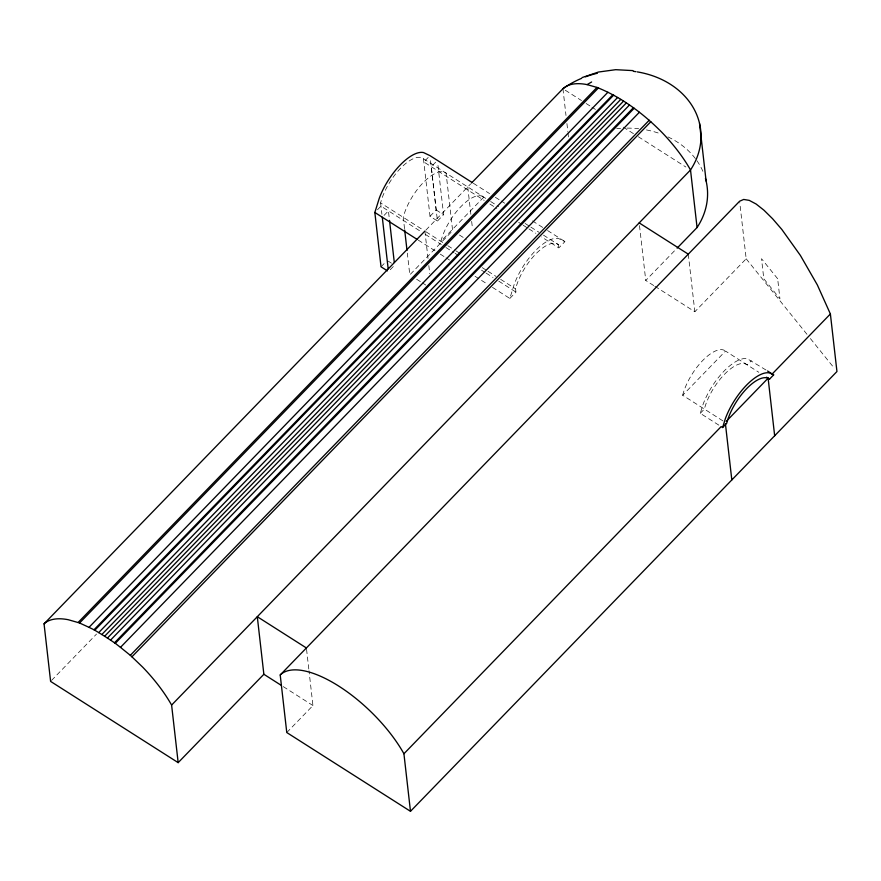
<?xml version="1.0" encoding="UTF-8"?>
<svg xmlns="http://www.w3.org/2000/svg" width="881" height="881" viewBox="0 0 881 881"><rect width="100%" height="100%" fill="white"/><g stroke="black" fill="none" stroke-linecap="round" stroke-linejoin="round"><path stroke-width="0.66" stroke-dasharray="4.41 3.3" d="M492.446 287.349L509.835 298.428L514.262 284.189A42.629 17.4 -57.5 0 1 558.543 238.531L564.952 241.592L558.818 247.924L541.595 236.956M718.841 425.138L700.274 413.321L703.049 404.412A42.629 17.4 -57.5 0 1 747.33 358.743L766.415 370.262M377.475 209.755L380.977 206.143L421.845 232.166M428.21 157.446L423.827 161.961L484.187 200.394M384.05 215.405L388.422 210.889L389.358 219.039M435.655 162.181L431.272 166.707L437.461 221.032L430.016 216.286L423.453 158.723A36.98 15.098 -57.5 0 0 392.001 178.821M381.033 266.8L385.415 262.285M430.016 216.286L436.15 209.964L430.269 158.349M425.853 230.128L470.597 183.975M390.239 269.729L394.611 265.214M437.461 221.032L443.595 214.711L437.714 163.095M51.561 680.418L96.536 634.045M509.835 298.428L515.969 292.107L515.594 288.869A36.98 15.098 -57.5 0 1 535.582 254.18A36.98 15.098 -57.5 0 1 558.444 244.687L558.818 247.924M653.735 285.554L645.751 280.466L676.156 249.103M286.777 732.54L312.953 705.538L308.989 670.727M654.88 286.281L694.845 311.731L746.174 258.805L739.765 202.575M722.938 420.898L682.665 395.25L725.504 351.067L758.827 372.289M700.274 413.321L704.382 409.081A36.98 15.098 -57.5 0 1 724.369 374.403A36.98 15.098 -57.5 0 1 747.231 364.899L751.339 360.67M565.272 90.214L581.504 100.555M586.14 103.506L590.788 106.458M591.944 107.207L595.424 109.42M623.252 127.139L633.692 133.791M638.329 136.742L685.87 167.016M473.35 183.27L489.583 193.6M495.375 197.3L500.012 200.251M501.179 200.989L504.659 203.203M532.487 220.922L542.916 227.573M547.553 230.525L564.952 241.592M423.453 158.723L489.517 200.791M490.662 201.518L498.701 206.639M525.131 223.466L529.723 226.395M530.869 227.122L538.919 232.243M543.511 235.172L558.444 244.687M489.924 204.051L496.818 208.445M518.634 222.331L522.07 224.523M523.226 225.261L527.818 228.179M528.963 228.917L535.846 233.3M436.15 209.964L443.595 214.711M459.475 235.051L466.324 239.412M391.34 179.79A36.98 15.098 -57.5 0 0 380.614 202.905L423.761 230.381M426.041 231.835L446.667 244.973M447.812 245.7L454.706 250.094M455.862 250.821L460.455 253.75M482.281 267.648L486.874 270.577M488.03 271.304L496.069 276.425M500.661 279.354L515.594 288.869M425.27 234.346L441.337 244.577M445.929 247.506L453.968 252.627M455.114 253.354L458.56 255.545M481.522 270.17L484.968 272.361M486.114 273.099L493.008 277.482M498.745 281.138L515.969 292.107M418.233 240.106L435.632 251.173M440.269 254.124L444.905 257.087M446.061 257.825L449.541 260.038M475.046 276.282L487.81 284.398M388.235 261.15L391.428 263.188M416.636 279.233L421.195 282.14M422.329 282.867L425.754 285.048M283.275 686.629L312.953 705.538M746.174 258.805L806.974 334.306M810.399 338.568L834.384 368.346M688.281 254.157L694.845 311.731M639.496 225.569L645.751 280.466M562.948 88.739L565.998 115.51M566.923 123.549L567.838 131.577M567.992 132.921L568.443 136.94M467.745 186.926L470.895 214.612M471.665 221.406L472.447 228.19M424.895 231.108L428.056 258.794M428.827 265.588L429.752 273.738M404.533 228.697L403.234 217.31A36.98 15.098 -57.5 0 1 423.221 182.631A36.98 15.098 -57.5 0 1 446.083 173.128L452.636 230.701L409.797 274.883L407.319 253.144M380.614 202.905L381.914 214.292M306.555 649.308L308.835 669.395M616.711 128.67A84.246 68.674 -6.5 0 1 620.587 128.34M627.03 128.108A84.246 68.674 -6.5 0 1 638.648 128.736M646.445 129.925A84.246 68.674 -6.5 0 1 660.695 133.868M667.963 136.907A84.246 68.674 -6.5 0 1 696.221 159.703M696.959 160.749A84.246 68.674 -6.5 0 1 703.732 173.392M682.665 395.25A36.98 15.098 -57.5 0 1 702.653 360.571A36.98 15.098 -57.5 0 1 725.504 351.067M483.768 197.135L440.918 241.317A36.98 15.098 -57.5 0 1 460.906 206.628A36.98 15.098 -57.5 0 1 483.768 197.135M777.659 278.748L761.514 258.706L763.805 278.77L779.938 298.802L777.659 278.748"/><path stroke-width="1.32" d="M387.42 270.863L381.033 266.8L374.843 212.475L379.282 198.236A42.629 17.4 -57.5 0 1 423.552 152.578L429.961 155.64L472.194 182.532M722.596 427.527L725.371 418.629A42.629 17.4 -57.5 0 1 769.653 372.96L773.661 374.877L769.553 379.116A36.98 15.098 -57.5 0 0 746.692 388.609A36.98 15.098 -57.5 0 0 726.704 423.298L722.596 427.527L721.154 426.613L403.927 753.751L410.48 811.313L286.777 732.54L280.213 674.967L739.611 201.231L743.696 199.447L749.246 200.372L756.074 203.996L763.948 210.196L772.615 218.763L781.788 229.401L800.411 255.468L817.348 284.948L830.387 313.966L836.95 371.529L410.48 811.313M306.401 647.976L257.296 616.7L263.86 674.273L178.171 762.638L50.613 681.409L44.05 623.836L424.895 231.108M471.544 182.995L562.948 88.739A84.246 68.674 -6.5 0 1 581.636 78.321M44.05 623.836A93.595 38.467 44.1 0 1 68.178 619.706L78.079 622.526L596.988 87.428C621.501 97.185 643.097 113.407 661.587 132.051A93.595 38.467 44.1 0 1 690.517 169.967L697.069 227.54L677.115 248.123M78.079 622.526L79.565 622.999L598.463 87.902M79.565 622.999L89.014 627.338L607.912 92.241M89.014 627.338L93.992 629.772L612.901 94.663M93.992 629.772L94.785 630.234L613.683 95.137M94.785 630.234L98.716 632.591L617.614 97.494M98.716 632.591L101.833 634.507L620.731 99.41M101.833 634.507L104.619 636.258L623.517 101.161M104.619 636.258L107.416 638.064L626.314 102.956M107.416 638.064L110.543 640.124L629.441 105.026M110.543 640.124L114.508 642.789L633.406 107.691M114.508 642.789L115.312 643.339L634.21 108.242M115.312 643.339L120.477 647.37L639.375 112.272M120.477 647.37L130.333 655.332L649.231 120.223M130.333 655.332L131.93 656.819L650.828 121.721M178.171 762.638L171.608 705.075L690.517 169.967A84.246 68.674 -6.5 0 0 637.216 71.879M726.219 421.393L768.111 378.191L769.553 379.116M772.208 373.962L830.387 313.966M562.948 88.739A93.595 38.467 44.1 0 1 587.087 84.609L591.625 81.988M582.187 77.539L598.485 72.033L615.709 69.687L632.954 70.612M587.087 84.609L596.988 87.428M639.188 222.893L688.281 254.157M767.571 371.011L773.661 374.877M374.843 212.475L417.076 239.357M263.86 674.273L280.984 685.176M131.93 656.819L142.689 667.148A93.595 38.467 44.1 0 1 171.608 705.075M774.663 435.765L768.111 378.191A36.98 15.098 -57.5 0 0 766.437 377.233M699.536 123.439L706.099 181.012M725.415 423.717L731.825 479.947M404.687 230.062L407.011 250.435M389.512 220.393L394.303 262.494M382.288 217.211L388.169 268.826M705.439 178.447A84.246 68.674 -6.5 0 1 697.069 227.54M585.458 76.823A84.246 68.674 -6.5 0 1 597.362 73.255M633.351 71.317A84.246 68.674 -6.5 0 1 635.873 71.669M280.213 674.967A90.358 37.134 44.1 0 1 338.855 686.167A90.358 37.134 44.1 0 1 403.927 753.751"/></g></svg>
